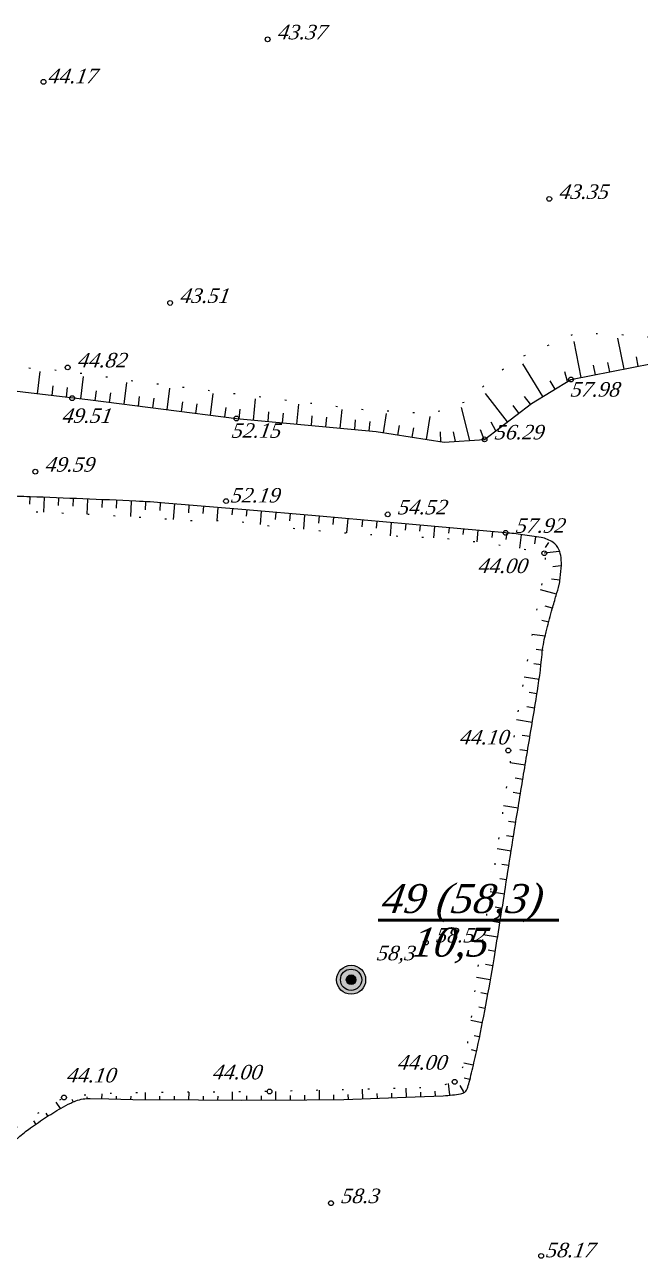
# Model space of a CAD drawing. Header units: millimetres. Extents: x 1400 to 7029, y -1119 to 1612.
# Drawn here: x 3200.1 to 3238.3, y 1324.9 to 1401.5 of the extents above; entities that cross this region are included whole.
import ezdxf

# ---------------------------------------------------------------- set-up
doc = ezdxf.new("R2010")
doc.units = ezdxf.units.MM
doc.linetypes.add('ADOT1', pattern=[1.6, 0.1, -1.5])
for name, color, linetype in [('01_Горизонт_44', 7, 'Continuous'), ('01_Горизонт_58', 7, 'Continuous'), ('Скважины', 7, 'Continuous')]:
    doc.layers.add(name, color=color, linetype=linetype)
doc.styles.add('universw', font='timesi.ttf', dxfattribs={"oblique": 10})

msp = doc.modelspace()

# ---------------------------------------------------------------- hatches: boundary and pattern name
at = {"layer": 'Скважины', "linetype": 'Continuous'}
for points in [[(3221.2353, 1342.185, 1), (3219.4353, 1342.185, 1)], [(3220.6353, 1342.185, 1), (3220.0353, 1342.185, 1)]]:
    msp.add_hatch(color=1, dxfattribs=at).paths.add_polyline_path(points)

# ---------------------------------------------------------------- linework, layer by layer
at = {"layer": '01_Горизонт_44', "linetype": 'Continuous'}
for p, q in [((3237.2692, 1380.0882), (3236.8885, 1382.0051)), ((3234.6197, 1379.5621), (3234.1741, 1381.8061)), ((3232.226, 1378.376), (3230.9993, 1380.4057)), ((3236.386, 1379.9128), (3236.2692, 1380.5013)), ((3238.1523, 1380.2636), (3238.0355, 1380.8521)), ((3200.8792, 1378.5586), (3201.0417, 1379.929)), ((3203.5616, 1378.2405), (3203.7267, 1379.6325)), ((3233.7672, 1379.3075), (3233.604, 1379.91)), ((3235.5028, 1379.7374), (3235.386, 1380.326)), ((3201.7733, 1378.4526), (3201.844, 1379.0484)), ((3202.6674, 1378.3466), (3202.7381, 1378.9424)), ((3206.2419, 1377.9052), (3206.4121, 1379.2455)), ((3208.9216, 1377.5649), (3209.0909, 1378.8982)), ((3232.9966, 1378.8418), (3232.6863, 1379.3553)), ((3204.4554, 1378.132), (3204.531, 1378.7272)), ((3205.3487, 1378.0186), (3205.4242, 1378.6138)), ((3207.1351, 1377.7917), (3207.2107, 1378.387)), ((3208.0284, 1377.6783), (3208.104, 1378.2736)), ((3211.6013, 1377.2247), (3211.7711, 1378.5615)), ((3214.2849, 1376.919), (3214.4086, 1378.2336)), ((3230.0318, 1376.8066), (3228.676, 1378.5737)), ((3231.4606, 1377.9027), (3231.0953, 1378.3788)), ((3209.8149, 1377.4515), (3209.8904, 1378.0467)), ((3210.7081, 1377.3381), (3210.7837, 1377.9333)), ((3212.4946, 1377.1113), (3212.5702, 1377.7065)), ((3213.3884, 1377.0034), (3213.4447, 1377.6008)), ((3215.1813, 1376.8347), (3215.2375, 1377.432)), ((3216.0778, 1376.7503), (3216.134, 1377.3477)), ((3216.9742, 1376.6659), (3217.0909, 1377.9054)), ((3219.6636, 1376.4128), (3219.7732, 1377.5772)), ((3222.3493, 1376.1309), (3222.5383, 1377.3364)), ((3227.7016, 1375.6544), (3227.1883, 1377.7074)), ((3230.7462, 1377.3547), (3230.381, 1377.8307)), ((3217.8707, 1376.5816), (3217.9269, 1377.1789)), ((3218.7671, 1376.4972), (3218.8233, 1377.0946)), ((3220.56, 1376.3285), (3220.6162, 1376.9258)), ((3221.4565, 1376.2441), (3221.5127, 1376.8414)), ((3223.2389, 1375.9915), (3223.3318, 1376.5842)), ((3225.0179, 1375.7126), (3225.2415, 1377.1388)), ((3229.3174, 1376.2585), (3229.0246, 1376.79)), ((3224.1284, 1375.852), (3224.2213, 1376.4448)), ((3225.9075, 1375.5732), (3225.8835, 1376.1843)), ((3226.8035, 1375.5895), (3226.6925, 1376.183)), ((3228.5997, 1375.7193), (3228.3735, 1376.3045)), ((3201.286, 1372.1165), (3201.2438, 1371.2086)), ((3203.9831, 1371.9914), (3203.9409, 1371.0818)), ((3206.6802, 1371.8662), (3206.6366, 1370.927)), ((3209.3758, 1371.7183), (3209.2954, 1370.7591)), ((3212.0664, 1371.493), (3211.999, 1370.689)), ((3214.7569, 1371.2676), (3214.6875, 1370.4388)), ((3217.4475, 1371.0422), (3217.3726, 1370.1482)), ((3220.1371, 1370.8057), (3220.057, 1369.9168)), ((3222.8262, 1370.5633), (3222.7525, 1369.7457)), ((3225.5153, 1370.3209), (3225.4523, 1369.6214)), ((3228.2044, 1370.0785), (3228.1405, 1369.3699)), ((3230.8887, 1369.7935), (3230.7767, 1368.9611)), ((3233.2474, 1368.7691), (3232.3217, 1368.6557)), ((3233.0745, 1366.1088), (3232.0956, 1366.3875)), ((3232.3736, 1363.5021), (3231.5562, 1363.618)), ((3231.9949, 1360.8288), (3231.0711, 1360.9597)), ((3231.5777, 1358.1614), (3230.5957, 1358.3242)), ((3231.1362, 1355.4978), (3230.1943, 1355.6539)), ((3230.6965, 1352.8338), (3229.792, 1352.9784)), ((3230.2703, 1350.1677), (3229.3906, 1350.3083)), ((3229.8441, 1347.5015), (3228.9729, 1347.6408)), ((3229.4179, 1344.8354), (3228.5307, 1344.9772)), ((3228.956, 1342.1755), (3228.1108, 1342.3343)), ((3228.4572, 1339.5219), (3227.763, 1339.6524)), ((3227.9126, 1336.8781), (3227.3269, 1337.0157)), ((3212.9722, 1334.7136), (3212.9761, 1335.2285)), ((3215.6722, 1334.7243), (3215.6685, 1335.2587)), ((3218.3721, 1334.7427), (3218.3681, 1335.3268)), ((3221.0712, 1334.7982), (3221.0484, 1335.3945)), ((3223.7692, 1334.9014), (3223.7478, 1335.4627)), ((3226.4647, 1335.0379), (3226.3826, 1335.7434)), ((3202.2992, 1334.1932), (3202.0402, 1334.5923)), ((3204.8729, 1334.8043), (3204.88, 1335.1043)), ((3207.5724, 1334.7536), (3207.5755, 1335.1795)), ((3210.2723, 1334.7336), (3210.2758, 1335.204))]:
    msp.add_line(p, q, dxfattribs=at)
at = {"layer": '01_Горизонт_44', "color": 250, "linetype": 'Continuous'}
for p, q in [((3200.3869, 1372.1579), (3200.372, 1371.7041)), ((3202.185, 1372.0748), (3202.1639, 1371.6205)), ((3203.084, 1372.0331), (3203.0629, 1371.5786)), ((3204.8821, 1371.9496), (3204.861, 1371.4946)), ((3205.7811, 1371.9079), (3205.7597, 1371.4458)), ((3207.5792, 1371.8245), (3207.5571, 1371.3474)), ((3208.4782, 1371.7828), (3208.4557, 1371.2982)), ((3210.2726, 1371.6432), (3210.2332, 1371.1728)), ((3211.1695, 1371.5681), (3211.1322, 1371.1231)), ((3212.9632, 1371.4178), (3212.9321, 1371.0469)), ((3213.8601, 1371.3427), (3213.8276, 1370.9547)), ((3215.6538, 1371.1925), (3215.6169, 1370.752)), ((3216.5507, 1371.1173), (3216.5135, 1370.6736)), ((3218.3444, 1370.9671), (3218.3067, 1370.5168)), ((3219.2408, 1370.8865), (3219.2001, 1370.4359)), ((3221.0335, 1370.7249), (3220.9943, 1370.29)), ((3221.9299, 1370.6441), (3221.8915, 1370.2187)), ((3223.7226, 1370.4825), (3223.6875, 1370.0934)), ((3224.619, 1370.4017), (3224.5856, 1370.0323)), ((3226.4117, 1370.2401), (3226.381, 1369.8999)), ((3227.308, 1370.1593), (3227.2767, 1369.812)), ((3229.1008, 1369.9977), (3229.0673, 1369.6266)), ((3229.9968, 1369.9136), (3229.9428, 1369.5123)), ((3231.7807, 1369.6734), (3231.7226, 1369.2423)), ((3232.5853, 1369.3227), (3232.3835, 1369.0216)), ((3233.3568, 1367.8758), (3232.8473, 1367.8133)), ((3233.2795, 1366.9828), (3232.7617, 1367.0483)), ((3232.828, 1365.2432), (3232.3715, 1365.3732)), ((3232.5949, 1364.3739), (3232.1655, 1364.4888)), ((3232.2474, 1362.611), (3231.821, 1362.6715)), ((3232.1212, 1361.7199), (3231.677, 1361.7829)), ((3231.8687, 1359.9377), (3231.3891, 1360.0057)), ((3231.7249, 1359.0493), (3231.2384, 1359.13)), ((3231.4305, 1357.2736), (3230.9462, 1357.3538)), ((3231.2834, 1356.3857), (3230.8057, 1356.4648)), ((3230.989, 1354.6099), (3230.5247, 1354.6869)), ((3230.8419, 1353.722), (3230.3842, 1353.7979)), ((3230.5544, 1351.9451), (3230.1063, 1352.0168)), ((3230.4124, 1351.0564), (3229.9684, 1351.1274)), ((3230.1282, 1349.279), (3229.6925, 1349.3486)), ((3229.9862, 1348.3903), (3229.5532, 1348.4595)), ((3229.7021, 1346.6128), (3229.2638, 1346.6829)), ((3229.56, 1345.7241), (3229.119, 1345.7946)), ((3229.2759, 1343.9467), (3228.8296, 1344.018)), ((3229.1222, 1343.06), (3228.6811, 1343.1429)), ((3228.7897, 1341.2909), (3228.3923, 1341.3657)), ((3228.6234, 1340.4064), (3228.2512, 1340.4764)), ((3228.2909, 1338.6374), (3227.9633, 1338.699)), ((3228.1184, 1337.7542), (3227.8012, 1337.8287)), ((3227.7068, 1336.0019), (3227.3521, 1336.0852)), ((3225.5679, 1334.9702), (3225.556, 1335.282)), ((3227.3281, 1335.2328), (3227.1005, 1335.6188)), ((3203.1027, 1334.598), (3203.0212, 1334.7628)), ((3203.9755, 1334.7946), (3203.9547, 1334.9146)), ((3205.7727, 1334.7832), (3205.7768, 1334.9595)), ((3206.6724, 1334.7621), (3206.6772, 1334.9647)), ((3208.4724, 1334.747), (3208.474, 1334.9673)), ((3209.3723, 1334.7403), (3209.374, 1334.9681)), ((3211.1723, 1334.727), (3211.1741, 1334.9696)), ((3212.0723, 1334.7203), (3212.0741, 1334.9703)), ((3213.8722, 1334.7121), (3213.8704, 1334.9743)), ((3214.7722, 1334.7182), (3214.7704, 1334.9815)), ((3216.5722, 1334.7304), (3216.5703, 1335.0059)), ((3217.4721, 1334.7365), (3217.4702, 1335.0203)), ((3219.2721, 1334.7488), (3219.2701, 1335.0492)), ((3220.1719, 1334.7638), (3220.1602, 1335.0678)), ((3221.9706, 1334.8326), (3221.9594, 1335.1249)), ((3222.8699, 1334.867), (3222.8589, 1335.1535)), ((3224.6686, 1334.9358), (3224.6581, 1335.2106)), ((3201.5444, 1333.7031), (3201.4071, 1333.9146)), ((3200.7895, 1333.213), (3200.6445, 1333.4364))]:
    msp.add_line(p, q, dxfattribs=at)
at = {"layer": '01_Горизонт_44', "color": 0, "linetype": 'ADOT1', "flags": 128}
msp.add_lwpolyline([(3176.9852, 1373.5205), (3177.9141, 1373.1153), (3179.4891, 1372.7527), (3181.3592, 1372.4913), (3184.6569, 1372.144), (3186.8186, 1371.9894), (3189.5406, 1371.7947), (3190.4881, 1371.6712), (3192.4669, 1371.4914), (3197.0121, 1371.3645), (3200.1111, 1371.2618), (3204.8953, 1371.037), (3210.6605, 1370.6729), (3211.729, 1370.6858), (3212.709, 1370.6976), (3213.5117, 1370.6074), (3215.5687, 1370.3125), (3219.4678, 1369.9573), (3222.1227, 1369.7747), (3224.1851, 1369.6798), (3226.009, 1369.5958), (3228.7207, 1369.3084), (3231.8165, 1368.7854), (3232.3143, 1368.6968), (3232.3825, 1368.3152), (3232.315, 1367.4618), (3231.7755, 1364.8197), (3230.6212, 1358.4936), (3229.1498, 1348.7062), (3228.178, 1342.8524), (3227.679, 1339.0051), (3227.2973, 1336.8485), (3227.0456, 1336.2318), (3226.7614, 1335.8585), (3226.1198, 1335.6637), (3224.6504, 1335.4855), (3215.3137, 1335.2497), (3206.8453, 1335.1729), (3204.4386, 1335.0889), (3202.5193, 1334.8823), (3200.4869, 1333.652), (3198.9207, 1332.5886), (3197.773, 1331.9195), (3195.7931, 1331.891), (3193.1411, 1332.0776), (3189.6156, 1332.1896), (3187.1669, 1332.4603), (3184.3282, 1332.6227), (3179.4939, 1332.5378), (3176.2522, 1332.5378), (3171.6569, 1332.7698), (3167.7447, 1333.3024), (3163.843, 1333.6575), (3157.5034, 1334.3414), (3155.4408, 1334.6091), (3155.0082, 1334.8449), (3154.7554, 1335.6491), (3154.3613, 1336.9029), (3153.7835, 1338.36), (3152.7663, 1340.483), (3151.7832, 1342.5346), (3150.2513, 1345.1653), (3149.0651, 1347.3981), (3146.9112, 1350.4273), (3144.9694, 1352.8323), (3143.5703, 1354.316), (3142.5846, 1355.3614), (3142.1826, 1355.8653), (3141.9122, 1356.7053), (3141.9989, 1357.4272), (3142.3323, 1358.9256), (3142.5485, 1360.1221), (3144.1969, 1364.5429), (3145.0533, 1366.9537), (3146.3682, 1370.9411), (3146.7556, 1372.8875), (3146.9711, 1376.2574), (3147.0238, 1377.7739), (3147.1134, 1378.6765), (3144.3241, 1379.1728), (3144.1088, 1383.4753)], dxfattribs=at)
at = {"layer": '01_Горизонт_44', "linetype": 'ADOT1', "flags": 128}
msp.add_lwpolyline([(3249.377, 1383.8263), (3247.4321, 1382.1395), (3241.854, 1381.8095), (3236.9733, 1382.2128), (3234.3311, 1382.3228), (3230.4045, 1380.5994), (3227.3953, 1378.0325), (3225.3277, 1377.2933), (3220.7406, 1377.5867), (3207.0015, 1379.311), (3202.4877, 1379.971), (3193.9192, 1380.6325), (3189.1853, 1381.1825), (3182.8603, 1380.9259)], dxfattribs=at)
at = {"layer": '01_Горизонт_44', "linetype": 'Continuous', "flags": 128}
msp.add_lwpolyline([(3183.0323, 1380.9529), (3193.4683, 1379.4375), (3204.151, 1378.1706), (3213.2173, 1377.0195), (3221.8835, 1376.2039), (3226.119, 1375.54), (3228.6163, 1375.7205), (3231.5256, 1377.9526), (3233.9773, 1379.4345), (3239.0233, 1380.4365), (3244.7898, 1379.9393), (3248.9113, 1379.6895)], dxfattribs=at)
msp.add_lwpolyline([(3199.6133, 1332.3224, -0.02956), (3200.3098, 1332.9016, -0.014661), (3201.3017, 1333.5877, -0.0144519), (3202.3467, 1334.224, -0.0146769), (3202.9318, 1334.5351, -0.0287119), (3203.2437, 1334.6677, -0.0432476), (3203.7075, 1334.7902, -0.0488058), (3204.1316, 1334.8217), (3205.2914, 1334.7945), (3206.7868, 1334.7595), (3210.8687, 1334.7292), (3213.5126, 1334.7096), (3217.5898, 1334.7373), (3219.8896, 1334.753), (3224.3192, 1334.9224), (3226.0375, 1334.9882, 0.0194194), (3226.6344, 1335.0343, 0.0232098), (3227.1289, 1335.1153, 0.0812153), (3227.3971, 1335.2195, 0.1495449), (3227.5043, 1335.3367, 0.0358573), (3227.5719, 1335.5098, 0.0145167), (3227.695, 1335.9517, 0.0029976), (3227.9937, 1337.1898, 0.0053107), (3228.1506, 1337.8914, 0.0059146), (3228.6937, 1340.6032, 0.0055942), (3229.2017, 1343.4828, 0.0022853), (3229.9153, 1347.9366, -0.0019551), (3230.7459, 1353.1432, -0.0010289), (3231.2744, 1356.3333, 0.0009481), (3231.8485, 1359.7952, 0.0166828), (3232.1819, 1362.3641, -0.0345859), (3232.3872, 1363.5977, -0.0068707), (3232.474, 1363.9409, -0.0018427), (3232.8199, 1365.2146, -0.0048169), (3233.0568, 1366.0432, 0.006028), (3233.2445, 1366.7058, 0.0345535), (3233.2869, 1366.9208, 0.009267), (3233.3744, 1367.7324, 0.0527258), (3233.3634, 1368.3949, 0.0685083), (3233.2327, 1368.8888, 0.14727), (3232.8703, 1369.3298, 0.104624), (3232.1326, 1369.626, 0.0098964), (3230.9731, 1369.8056, 0.0109814), (3229.9222, 1369.9236), (3223.9252, 1370.4642), (3218.379, 1370.9642), (3213.5445, 1371.3691), (3208.7651, 1371.7695, 0.0093012), (3206.9784, 1371.8857, 0.0025334), (3200.4107, 1372.1571, 0.0008586), (3198.8397, 1372.2113, 0.0023319)], format="xyb", dxfattribs=at)
at = {"layer": '01_Горизонт_44', "color": 7, "linetype": 'Continuous'}
for centre in [(3215.1523, 1400.5485), (3201.2463, 1397.9076), (3232.6303, 1390.6455), (3209.1013, 1384.1895), (3202.7443, 1380.1875), (3233.9773, 1379.4345), (3203.027, 1378.2803), (3213.2173, 1377.0195), (3228.6163, 1375.7205), (3200.7343, 1373.7165), (3212.5738, 1371.8913), (3222.6073, 1371.0675), (3229.9222, 1369.9236), (3232.3217, 1368.6557), (3230.0864, 1356.4131), (3226.7602, 1335.8522), (3215.2739, 1335.2487), (3202.5182, 1334.8761)]:
    msp.add_circle(centre, 0.15, dxfattribs=at)
at = {"layer": '01_Горизонт_58', "color": 7, "linetype": 'Continuous'}
for centre in [(3224.9743, 1344.4995), (3219.0883, 1328.3235), (3232.129, 1325.0478)]:
    msp.add_circle(centre, 0.15, dxfattribs=at)
at = {"layer": 'Скважины', "color": 0, "linetype": 'Continuous', "lineweight": 50}
msp.add_line((3222.0048, 1345.8817), (3233.2239, 1345.8797), dxfattribs=at)
at = {"layer": 'Скважины', "color": 1, "linetype": 'Continuous'}
for centre, radius in [((3220.3353, 1342.185), 0.9), ((3220.3353, 1342.185), 0.66), ((3220.3353, 1342.185), 0.3), ((3220.3403, 1342.1448), 0.15), ((3220.4653, 1342.1599), 0.15)]:
    msp.add_circle(centre, radius, dxfattribs=at)
at = {"layer": 'Скважины', "color": 1}
msp.add_circle((3220.3403, 1342.1448), 0.15, dxfattribs=at)

# ---------------------------------------------------------------- texts
at = {"layer": '01_Горизонт_44', "color": 7, "linetype": 'Continuous', "style": 'universw', "oblique": 10}
for s, p in [('43.37', (3215.7523, 1400.5485)), ('44.17', (3201.5148, 1397.8209)), ('43.35', (3233.2303, 1390.6455)), ('43.51', (3209.7013, 1384.1895)), ('44.82', (3203.3443, 1380.1875)), ('57.98', (3233.9333, 1378.3747)), ('49.51', (3202.3875, 1376.7462)), ('52.15', (3212.8956, 1375.8201)), ('56.29', (3229.2163, 1375.7205)), ('49.59', (3201.3343, 1373.7165)), ('52.19', (3212.8424, 1371.8046)), ('54.52', (3223.2073, 1371.0675)), ('57.92', (3230.5222, 1369.9236)), ('44.00', (3228.1956, 1367.4253)), ('44.10', (3227.0505, 1356.7886)), ('44.00', (3223.2022, 1336.6064)), ('44.00', (3211.7159, 1336.0029)), ('44.10', (3202.6667, 1335.8143))]:
    msp.add_text(s, height=0.9, dxfattribs=at).set_placement(p)
at = {"layer": '01_Горизонт_58', "color": 7, "linetype": 'Continuous', "style": 'universw', "oblique": 10}
for s, p in [('58.52', (3225.5743, 1344.4995)), ('58.3', (3219.6883, 1328.3235)), ('58.17', (3232.3975, 1324.9611))]:
    msp.add_text(s, height=0.9, dxfattribs=at).set_placement(p)
at = {"layer": 'Скважины', "color": 7, "style": 'universw', "oblique": 10}
for s, height, p in [('49 (58,3)', 1.8, (3222.1542, 1346.3253)), ('10,5', 1.8, (3224.0158, 1343.6246)), ('58,3', 0.9, (3221.9016, 1343.3924))]:
    msp.add_text(s, height=height, dxfattribs=at).set_placement(p)

doc.saveas('drawing.dxf')
